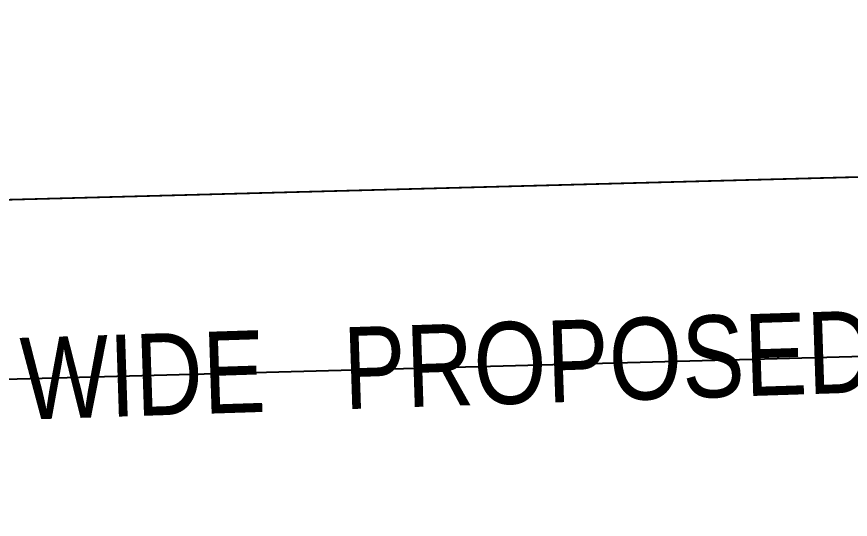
# Model space of a CAD drawing. Header units: millimetres. Extents: x 29397 to 29927, y 26123 to 26652.
# Drawn here: x 29638.17 to 29666.11, y 26385.43 to 26402.27 of the extents above; entities that cross this region are included whole.
import ezdxf

# ---------------------------------------------------------------- set-up
doc = ezdxf.new("R2010")
doc.units = ezdxf.units.MM
doc.header["$LTSCALE"] = 0.3
doc.linetypes.add('CENTER', pattern=[0])
for name, color, linetype in [('_InternalRoad', 3, 'Continuous'), ('_LandLord_Sub', 7, 'Continuous'), ('_Plot', 7, 'Continuous'), ('_SurveyNo', 8, 'Continuous')]:
    doc.layers.add(name, color=color, linetype=linetype)
doc.layers.add('_SideBoundary', color=1, linetype='Continuous', true_color=0xff0000)
doc.styles.add('PreDCRFont', font='ARIALN.TTF')

msp = doc.modelspace()

# ---------------------------------------------------------------- linework, layer by layer
at = {"layer": '_InternalRoad'}
msp.add_lwpolyline([(29705.382, 26397.936), (29591.151, 26394.888), (29591.151, 26445.805), (29584.662, 26520.159), (29573.003, 26515.725), (29579.151, 26445.283), (29579.151, 26394.582), (29579.19, 26382.01), (29581.136, 26382.617), (29705.419, 26385.933)], close=True, dxfattribs=at)
at = {"layer": '_InternalRoad', "linetype": 'CENTER'}
msp.add_lwpolyline([(29578.832, 26517.942), (29585.151, 26445.544), (29585.151, 26394.591), (29585.169, 26388.726), (29705.401, 26391.935)], dxfattribs=at)
at = {"layer": '_LandLord_Sub'}
msp.add_lwpolyline([(29721.705, 26345.62), (29716.939, 26398.244), (29561.044, 26394.085), (29560.61, 26388.782), (29501.445, 26388.782), (29498.646, 26297.257), (29538.129, 26293.912), (29726.668, 26294.483)], close=True, dxfattribs=at)
at = {"layer": '_Plot'}
msp.add_lwpolyline([(29721.705, 26345.62), (29716.939, 26398.244), (29591.151, 26394.888), (29591.151, 26445.805), (29584.662, 26520.159), (29573.003, 26515.725), (29579.151, 26445.283), (29579.151, 26394.568), (29561.044, 26394.085), (29560.61, 26388.782), (29448.945, 26388.782), (29451.917, 26301.216), (29538.129, 26293.912), (29726.668, 26294.483), (29742.042, 26161.836), (29817.719, 26142.727), (29817.589, 26220.061), (29828.251, 26220.067), (29825.18, 26310.138), (29725.503, 26306.48)], close=True, dxfattribs=at)
at = {"layer": '_SideBoundary'}
msp.add_lwpolyline([(29817.719, 26142.727), (29817.671, 26171.768), (29817.641, 26189.261), (29817.612, 26206.754), (29817.589, 26220.061), (29828.251, 26220.067), (29825.18, 26310.138), (29725.503, 26306.48), (29724.32, 26318.676), (29723.344, 26328.733), (29722.368, 26338.79), (29721.412, 26348.848), (29720.502, 26358.905), (29719.591, 26368.962), (29718.68, 26379.019), (29716.939, 26398.244), (29591.151, 26394.888), (29591.151, 26445.805), (29584.662, 26520.159), (29845.479, 26519.783), (29846.58, 26129.803), (29817.719, 26142.727)], close=True, dxfattribs=at)
at = {"layer": '_SurveyNo'}
msp.add_lwpolyline([(29721.705, 26345.62), (29716.939, 26398.244), (29561.044, 26394.085), (29560.61, 26388.782), (29501.445, 26388.782), (29498.646, 26297.257), (29538.129, 26293.912), (29726.668, 26294.483)], close=True, dxfattribs=at)

# ---------------------------------------------------------------- texts
at = {"layer": '_InternalRoad', "lineweight": 30, "style": 'PreDCRFont'}
msp.add_text('    12 Metres   WIDE   PROPOSED    ROAD', height=2.7432, rotation=1.8626, dxfattribs=at).set_placement((29618.268, 26388.115))

doc.saveas('drawing.dxf')
